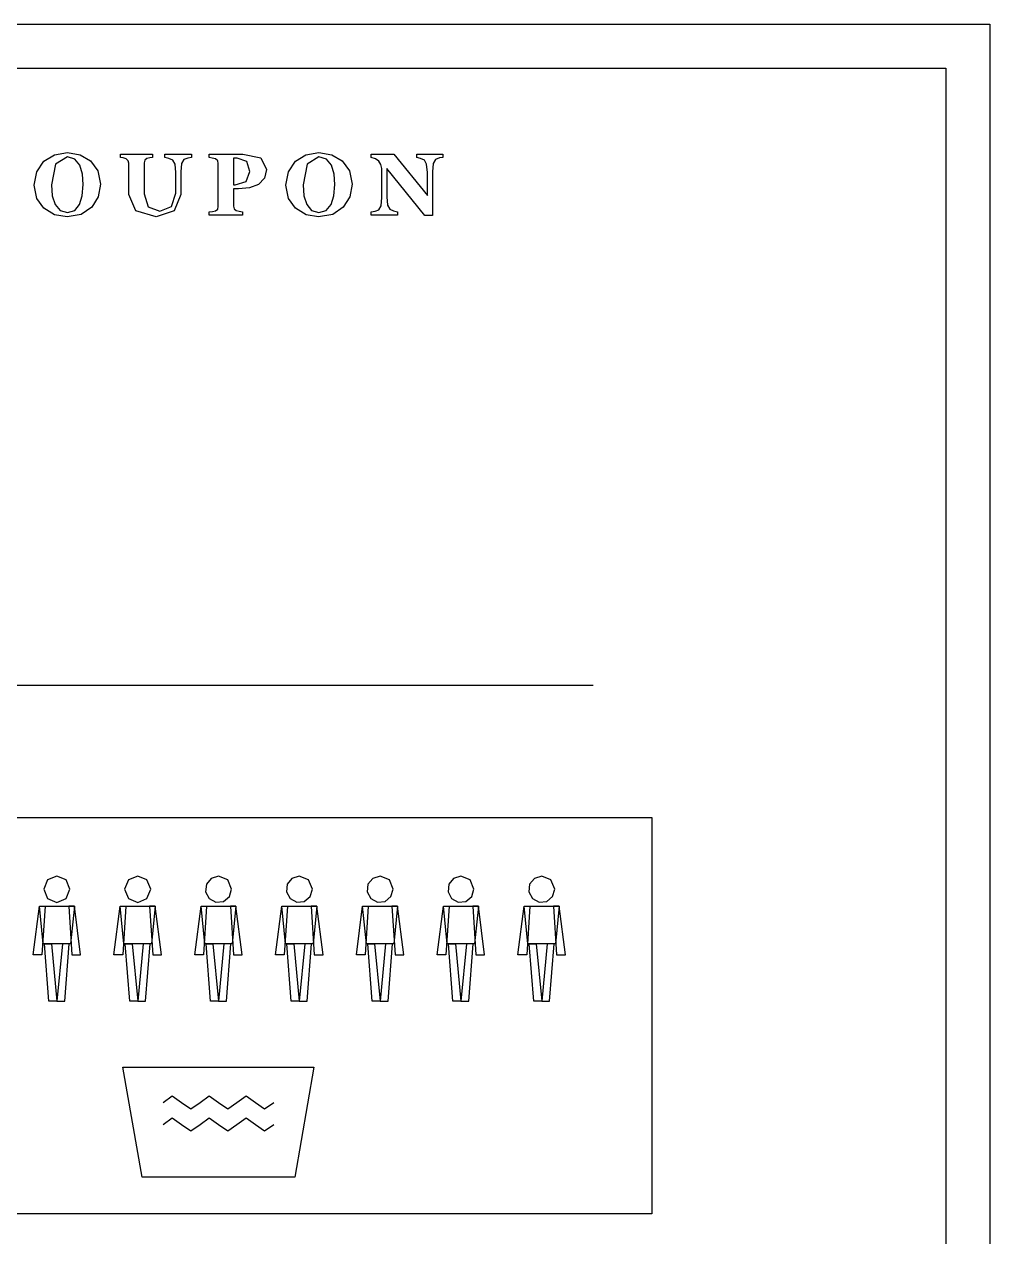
# Model space of a CAD drawing. Extents: x 0 to 118, y 2 to 170.
# Drawn here: x 85.64 to 118.5, y 127.22 to 168.5 of the extents above; entities that cross this region are included whole.
import ezdxf

# ---------------------------------------------------------------- set-up
doc = ezdxf.new("R2010")
doc.units = 0

msp = doc.modelspace()

# ---------------------------------------------------------------- linework, layer by layer
at = {"layer": 'Layer 1', "color": 7}
for points in [[(1.5, 168.5), (118.5, 168.5), (118.5, 1.5), (1.5, 1.5), (1.5, 168.5)], [(3, 167), (117, 167), (117, 3), (3, 3), (3, 167)], [(87.897217, 163.847168), (88.14038, 163.507324), (88.2312, 163.053223), (88.15503, 162.621094), (87.935302, 162.268067), (87.58081, 162.027832), (87.095947, 161.942871), (86.666747, 162.017578), (86.31079, 162.234375), (86.069092, 162.572754), (85.979737, 163.016602), (86.066162, 163.478027), (86.306397, 163.833985), (86.663817, 164.056641), (87.1062, 164.135742), (87.542725, 164.05957), (87.897217, 163.847168), (87.897217, 163.847168)], [(87.520753, 162.360352), (87.615967, 162.66211), (87.645263, 163.042969), (87.618898, 163.393067), (87.53247, 163.697754), (87.365477, 163.911621), (87.1062, 163.992188), (86.70337, 163.740234), (86.565675, 163.03125), (86.59497, 162.663574), (86.690185, 162.361817), (86.857178, 162.158203), (87.1062, 162.086426), (87.355225, 162.159668), (87.520753, 162.360352), (87.520753, 162.360352)], [(91.329835, 163.964356), (91.206788, 163.943848), (91.073487, 163.891113), (90.994385, 163.759277), (90.97241, 163.473633), (90.97241, 162.700196), (90.740965, 162.150879), (90.12866, 161.942871), (89.441648, 162.143555), (89.198485, 162.703125), (89.198485, 163.766602), (89.177985, 163.854492), (89.10328, 163.920411), (89.00953, 163.951172), (88.918708, 163.967285), (88.918708, 164.078613), (90.008553, 164.078613), (90.008553, 163.967285), (89.913338, 163.955567), (89.815193, 163.93213), (89.740485, 163.873536), (89.721435, 163.781251), (89.721435, 162.732423), (89.857665, 162.282715), (90.253175, 162.14209), (90.653075, 162.297364), (90.798095, 162.754395), (90.798095, 163.458985), (90.771728, 163.73877), (90.694093, 163.873536), (90.56079, 163.93213), (90.428955, 163.964356), (90.428955, 164.078614), (91.329835, 164.078614), (91.329835, 163.964356)], [(93.88501, 163.558594), (93.811768, 163.255371), (93.61255, 163.050293), (93.31079, 162.931641), (92.931398, 162.895019), (92.761475, 162.895019), (92.761475, 162.310547), (92.780525, 162.218262), (92.856697, 162.156738), (92.951912, 162.131836), (93.06324, 162.114258), (93.06324, 162), (91.936775, 162), (91.936775, 162.114258), (92.049567, 162.125975), (92.147712, 162.146483), (92.22242, 162.203611), (92.24147, 162.297361), (92.24147, 163.76367), (92.223895, 163.851561), (92.147723, 163.914549), (92.03786, 163.945311), (91.936785, 163.964353), (91.936785, 164.078611), (93.083758, 164.078611), (93.685808, 163.949705), (93.885028, 163.558592), (93.88501, 163.558594)], [(93.31372, 163.483887), (93.218505, 163.831055), (92.883058, 163.945312), (92.761475, 163.945312), (92.761475, 163.032715), (92.822997, 163.032715), (93.187745, 163.142578), (93.31372, 163.483887), (93.31372, 163.483887)], [(96.460693, 163.847168), (96.703858, 163.507324), (96.794678, 163.053223), (96.718505, 162.621094), (96.49878, 162.268067), (96.144288, 162.027832), (95.659425, 161.942871), (95.230225, 162.017578), (94.874268, 162.234375), (94.632568, 162.572754), (94.543213, 163.016602), (94.629638, 163.478027), (94.869873, 163.833985), (95.227295, 164.056641), (95.669678, 164.135742), (96.1062, 164.05957), (96.460693, 163.847168), (96.460693, 163.847168)], [(96.084228, 162.360352), (96.179443, 162.66211), (96.20874, 163.042969), (96.182372, 163.393067), (96.095947, 163.697754), (95.928955, 163.911621), (95.669677, 163.992188), (95.266845, 163.740234), (95.12915, 163.03125), (95.158447, 162.663574), (95.253662, 162.361817), (95.420655, 162.158203), (95.669677, 162.086426), (95.9187, 162.159668), (96.084227, 162.360352), (96.084228, 162.360352)], [(99.88745, 163.964356), (99.770263, 163.948243), (99.632568, 163.891114), (99.554933, 163.754884), (99.532958, 163.473634), (99.532958, 161.988282), (99.272215, 161.988282), (97.977293, 163.595215), (97.977293, 162.61963), (98.000718, 162.342774), (98.07982, 162.205079), (98.205795, 162.14795), (98.34349, 162.114259), (98.34349, 162), (97.449935, 162), (97.449935, 162.114258), (97.580308, 162.134765), (97.70482, 162.1875), (97.782455, 162.314941), (97.80443, 162.603515), (97.80443, 163.58789), (97.781005, 163.725585), (97.710692, 163.838379), (97.59204, 163.916015), (97.441162, 163.961425), (97.441162, 164.078613), (98.223387, 164.078613), (99.360107, 162.672363), (99.360107, 163.458984), (99.335207, 163.737304), (99.256105, 163.873535), (99.13013, 163.930664), (98.995365, 163.964355), (98.995365, 164.078613), (99.887452, 164.078613), (99.88745, 163.964356)], [(15, 146), (105, 146)], [(77.5, 141.5), (107, 141.5), (107, 128), (77.5, 128), (77.5, 141.5)], [(86.75, 139.5), (86.434454, 139.369296), (86.30375, 139.05375), (86.434454, 138.738204), (86.75, 138.6075), (87.065546, 138.738204), (87.19625, 139.05375), (87.065546, 139.369296), (86.75, 139.5), (86.75, 139.5)], [(89.5, 139.5), (89.184454, 139.369296), (89.05375, 139.05375), (89.184454, 138.738204), (89.5, 138.6075), (89.815546, 138.738204), (89.94625, 139.05375), (89.815546, 139.369296), (89.5, 139.5), (89.5, 139.5)], [(92.25, 139.5), (92.002077, 139.424793), (91.837719, 139.224522), (91.812325, 138.966691), (91.934454, 138.738204), (92.162941, 138.616075), (92.420772, 138.641469), (92.621043, 138.805827), (92.69625, 139.05375), (92.565546, 139.369296), (92.25, 139.5), (92.25, 139.5)], [(95, 139.5), (94.752077, 139.424793), (94.587719, 139.224522), (94.562325, 138.966691), (94.684454, 138.738204), (94.912941, 138.616075), (95.170772, 138.641469), (95.371043, 138.805827), (95.44625, 139.05375), (95.315546, 139.369296), (95, 139.5), (95, 139.5)], [(97.75, 139.5), (97.502077, 139.424793), (97.337719, 139.224522), (97.312325, 138.966691), (97.434454, 138.738204), (97.662941, 138.616075), (97.920772, 138.641469), (98.121043, 138.805827), (98.19625, 139.05375), (98.065546, 139.369296), (97.75, 139.5), (97.75, 139.5)], [(100.5, 139.5), (100.252077, 139.424793), (100.087719, 139.224522), (100.062325, 138.966691), (100.184454, 138.738204), (100.412941, 138.616075), (100.670772, 138.641469), (100.871043, 138.805827), (100.94625, 139.05375), (100.815546, 139.369296), (100.5, 139.5), (100.5, 139.5)], [(103.25, 139.5), (103.002077, 139.424793), (102.837719, 139.224522), (102.812325, 138.966691), (102.934454, 138.738204), (103.162941, 138.616075), (103.420772, 138.641469), (103.621043, 138.805827), (103.69625, 139.05375), (103.565546, 139.369296), (103.25, 139.5), (103.25, 139.5)], [(89, 133), (95.5, 133)], [(90.365, 131.8), (90.679167, 132.025), (90.993333, 131.8), (91.3075, 131.575), (91.621667, 131.8), (91.935833, 132.025), (92.25, 131.8), (92.564167, 131.575), (92.878333, 131.8), (93.1925, 132.025), (93.506667, 131.8), (93.820833, 131.575), (94.135, 131.8)], [(90.365, 131.05), (90.679167, 131.275), (90.993333, 131.05), (91.3075, 130.825), (91.621667, 131.05), (91.935833, 131.275), (92.25, 131.05), (92.564167, 130.825), (92.878333, 131.05), (93.1925, 131.275), (93.506667, 131.05), (93.820833, 130.825), (94.135, 131.05)]]:
    msp.add_lwpolyline(points, dxfattribs=at)
for points in [[(86.155, 138.473625), (86.34625, 138.473625), (86.24, 136.816125), (85.9425, 136.816125), (86.155, 138.473625)], [(86.155, 138.473625), (87.345, 138.473625), (87.2175, 137.198625), (86.2825, 137.198625), (86.155, 138.473625)], [(87.345, 138.473625), (87.15375, 138.473625), (87.26, 136.816125), (87.5575, 136.816125), (87.345, 138.473625)], [(88.905, 138.473625), (89.09625, 138.473625), (88.99, 136.816125), (88.6925, 136.816125), (88.905, 138.473625)], [(88.905, 138.473625), (90.095, 138.473625), (89.9675, 137.198625), (89.0325, 137.198625), (88.905, 138.473625)], [(90.095, 138.473625), (89.90375, 138.473625), (90.01, 136.816125), (90.3075, 136.816125), (90.095, 138.473625)], [(91.655, 138.473625), (91.84625, 138.473625), (91.74, 136.816125), (91.4425, 136.816125), (91.655, 138.473625)], [(91.655, 138.473625), (92.845, 138.473625), (92.7175, 137.198625), (91.7825, 137.198625), (91.655, 138.473625)], [(92.845, 138.473625), (92.65375, 138.473625), (92.76, 136.816125), (93.0575, 136.816125), (92.845, 138.473625)], [(94.405, 138.473625), (94.59625, 138.473625), (94.49, 136.816125), (94.1925, 136.816125), (94.405, 138.473625)], [(94.405, 138.473625), (95.595, 138.473625), (95.4675, 137.198625), (94.5325, 137.198625), (94.405, 138.473625)], [(95.595, 138.473625), (95.40375, 138.473625), (95.51, 136.816125), (95.8075, 136.816125), (95.595, 138.473625)], [(97.155, 138.473625), (97.34625, 138.473625), (97.24, 136.816125), (96.9425, 136.816125), (97.155, 138.473625)], [(97.155, 138.473625), (98.345, 138.473625), (98.2175, 137.198625), (97.2825, 137.198625), (97.155, 138.473625)], [(98.345, 138.473625), (98.15375, 138.473625), (98.26, 136.816125), (98.5575, 136.816125), (98.345, 138.473625)], [(99.905, 138.473625), (100.09625, 138.473625), (99.99, 136.816125), (99.6925, 136.816125), (99.905, 138.473625)], [(99.905, 138.473625), (101.095, 138.473625), (100.9675, 137.198625), (100.0325, 137.198625), (99.905, 138.473625)], [(101.095, 138.473625), (100.90375, 138.473625), (101.01, 136.816125), (101.3075, 136.816125), (101.095, 138.473625)], [(102.655, 138.473625), (102.84625, 138.473625), (102.74, 136.816125), (102.4425, 136.816125), (102.655, 138.473625)], [(102.655, 138.473625), (103.845, 138.473625), (103.7175, 137.198625), (102.7825, 137.198625), (102.655, 138.473625)], [(103.845, 138.473625), (103.65375, 138.473625), (103.76, 136.816125), (104.0575, 136.816125), (103.845, 138.473625)], [(86.32925, 137.198625), (86.563, 137.198625), (86.75, 135.25), (86.47885, 135.25), (86.32925, 137.198625)], [(87.17075, 137.198625), (86.937, 137.198625), (86.75, 135.25), (87.02115, 135.25), (87.17075, 137.198625)], [(89.07925, 137.198625), (89.313, 137.198625), (89.5, 135.25), (89.22885, 135.25), (89.07925, 137.198625)], [(89.92075, 137.198625), (89.687, 137.198625), (89.5, 135.25), (89.77115, 135.25), (89.92075, 137.198625)], [(91.82925, 137.198625), (92.063, 137.198625), (92.25, 135.25), (91.97885, 135.25), (91.82925, 137.198625)], [(92.67075, 137.198625), (92.437, 137.198625), (92.25, 135.25), (92.52115, 135.25), (92.67075, 137.198625)], [(94.57925, 137.198625), (94.813, 137.198625), (95, 135.25), (94.72885, 135.25), (94.57925, 137.198625)], [(95.42075, 137.198625), (95.187, 137.198625), (95, 135.25), (95.27115, 135.25), (95.42075, 137.198625)], [(97.32925, 137.198625), (97.563, 137.198625), (97.75, 135.25), (97.47885, 135.25), (97.32925, 137.198625)], [(98.17075, 137.198625), (97.937, 137.198625), (97.75, 135.25), (98.02115, 135.25), (98.17075, 137.198625)], [(100.07925, 137.198625), (100.313, 137.198625), (100.5, 135.25), (100.22885, 135.25), (100.07925, 137.198625)], [(100.92075, 137.198625), (100.687, 137.198625), (100.5, 135.25), (100.77115, 135.25), (100.92075, 137.198625)], [(102.82925, 137.198625), (103.063, 137.198625), (103.25, 135.25), (102.97885, 135.25), (102.82925, 137.198625)], [(103.67075, 137.198625), (103.437, 137.198625), (103.25, 135.25), (103.52115, 135.25), (103.67075, 137.198625)], [(89, 133), (95.5, 133), (94.85, 129.25), (89.65, 129.25), (89, 133)]]:
    msp.add_lwpolyline(points, close=True, dxfattribs=at)

doc.saveas('drawing.dxf')
